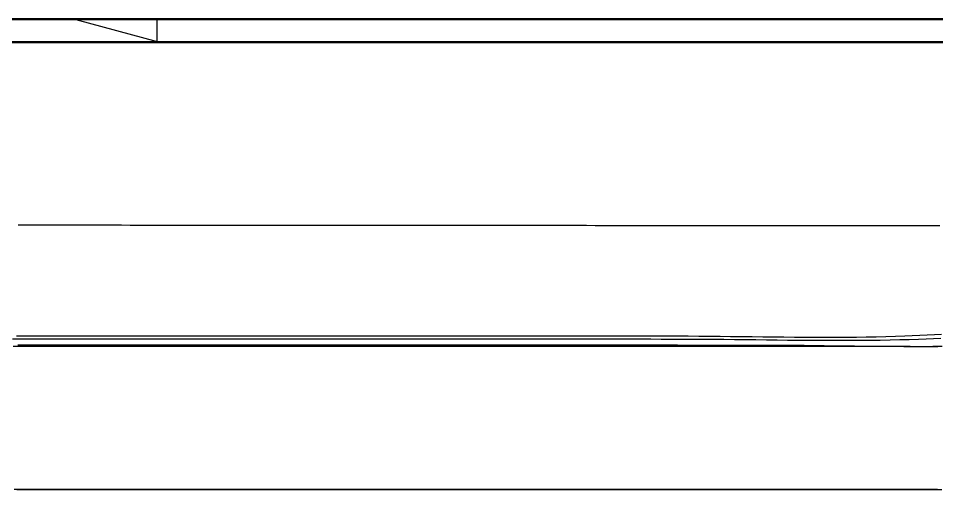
# Model space of a CAD drawing. Header units: millimetres. Extents: x -253 to 256, y -315 to 312.
# Drawn here: x -110.54 to -86.85, y 17.15 to 29.32 of the extents above; entities that cross this region are included whole.
import ezdxf

# ---------------------------------------------------------------- set-up
doc = ezdxf.new("R2010")
doc.units = ezdxf.units.MM
doc.layers.add('SKETCH', color=5, linetype='Continuous')
doc.layers.add('VISIBLE', color=7, linetype='Continuous')

msp = doc.modelspace()

# ---------------------------------------------------------------- linework, layer by layer
at = {"layer": 'SKETCH', "flags": 128}
for points in [[(-110.55, 23.982), (-110.328, 23.981), (-110.105, 23.981), (-109.883, 23.981), (-109.661, 23.981), (-109.438, 23.981), (-109.216, 23.981), (-108.993, 23.98), (-108.771, 23.98), (-108.549, 23.98), (-108.326, 23.98), (-108.104, 23.98), (-107.881, 23.98), (-107.659, 23.979), (-107.437, 23.979), (-107.214, 23.979), (-106.992, 23.979), (-106.77, 23.979), (-106.547, 23.979), (-106.325, 23.978), (-106.102, 23.978), (-105.88, 23.978), (-105.658, 23.978), (-105.435, 23.978), (-105.213, 23.978), (-104.991, 23.977), (-104.768, 23.977), (-104.546, 23.977), (-104.323, 23.977), (-104.101, 23.977), (-103.879, 23.977), (-103.656, 23.976), (-103.434, 23.976), (-103.212, 23.976), (-102.989, 23.976), (-102.767, 23.976), (-102.545, 23.976), (-102.323, 23.975), (-102.1, 23.975), (-101.878, 23.975), (-101.656, 23.975), (-101.433, 23.975), (-101.211, 23.975), (-100.989, 23.974), (-100.767, 23.974), (-100.544, 23.974), (-100.322, 23.974), (-100.1, 23.974), (-99.878, 23.974), (-99.655, 23.973), (-99.433, 23.973), (-99.211, 23.973), (-98.989, 23.973), (-98.766, 23.973), (-98.544, 23.973), (-98.322, 23.972), (-98.1, 23.972), (-97.878, 23.972), (-97.655, 23.972), (-97.433, 23.972), (-97.211, 23.972), (-96.989, 23.971), (-96.766, 23.971), (-96.544, 23.971), (-96.322, 23.971), (-96.1, 23.971), (-95.877, 23.971), (-95.655, 23.97), (-95.433, 23.97), (-95.211, 23.97), (-94.988, 23.97), (-94.766, 23.97), (-94.544, 23.969), (-94.322, 23.969), (-94.1, 23.969), (-93.877, 23.969), (-93.655, 23.969), (-93.433, 23.969), (-93.211, 23.968), (-92.989, 23.968), (-92.766, 23.968), (-92.544, 23.968), (-92.322, 23.968), (-92.1, 23.968), (-91.878, 23.967), (-91.655, 23.967), (-91.433, 23.967), (-91.211, 23.967), (-90.989, 23.967), (-90.767, 23.967), (-90.545, 23.966), (-90.322, 23.966), (-90.1, 23.966), (-89.878, 23.966), (-89.656, 23.966), (-89.434, 23.966), (-89.212, 23.965), (-88.99, 23.965), (-88.767, 23.965), (-88.545, 23.965), (-88.323, 23.965), (-88.101, 23.965), (-87.879, 23.964), (-87.657, 23.964), (-87.435, 23.964), (-87.213, 23.964), (-86.991, 23.964), (-86.767, 23.963)], [(-110.592, 21.119), (-110.326, 21.119), (-110.059, 21.119), (-109.793, 21.119), (-109.526, 21.119), (-109.259, 21.119), (-108.993, 21.119), (-108.726, 21.119), (-108.46, 21.119), (-108.193, 21.119), (-107.926, 21.119), (-107.66, 21.119), (-107.393, 21.119), (-107.127, 21.119), (-106.86, 21.119), (-106.593, 21.119), (-106.327, 21.119), (-106.06, 21.119), (-105.794, 21.119), (-105.527, 21.119), (-105.261, 21.119), (-104.994, 21.119), (-104.727, 21.119), (-104.461, 21.119), (-104.194, 21.119), (-103.928, 21.119), (-103.661, 21.118), (-103.394, 21.118), (-103.128, 21.118), (-102.861, 21.118), (-102.595, 21.118), (-102.328, 21.118), (-102.062, 21.118), (-101.795, 21.118), (-101.528, 21.118), (-101.262, 21.118), (-100.995, 21.118), (-100.729, 21.118), (-100.462, 21.118), (-100.196, 21.118), (-99.929, 21.118), (-99.663, 21.118), (-99.396, 21.118), (-99.129, 21.118), (-98.863, 21.118), (-98.596, 21.118), (-98.33, 21.118), (-98.063, 21.118), (-97.797, 21.118), (-97.53, 21.118), (-97.264, 21.118), (-96.997, 21.118), (-96.731, 21.118), (-96.464, 21.118), (-96.198, 21.118), (-95.931, 21.118), (-95.665, 21.118), (-95.398, 21.118), (-95.132, 21.118), (-94.865, 21.118), (-94.599, 21.118), (-94.332, 21.118), (-94.066, 21.118), (-93.798, 21.117), (-93.528, 21.116), (-93.257, 21.114), (-92.984, 21.112), (-92.711, 21.11), (-92.436, 21.107), (-92.161, 21.104), (-91.885, 21.101), (-91.61, 21.097), (-91.335, 21.094), (-91.06, 21.091), (-90.786, 21.089), (-90.514, 21.087), (-90.242, 21.085), (-89.973, 21.084), (-89.705, 21.084), (-89.44, 21.084), (-89.177, 21.085), (-88.917, 21.087), (-88.66, 21.091), (-88.406, 21.095), (-88.156, 21.101), (-87.91, 21.108), (-87.668, 21.117), (-87.473, 21.125), (-87.281, 21.132), (-87.092, 21.14), (-86.904, 21.148), (-86.719, 21.156)], [(-110.689, 21.037), (-110.424, 21.037), (-110.158, 21.037), (-109.892, 21.037), (-109.627, 21.037), (-109.361, 21.037), (-109.095, 21.037), (-108.829, 21.037), (-108.564, 21.037), (-108.298, 21.037), (-108.032, 21.037), (-107.767, 21.037), (-107.501, 21.037), (-107.235, 21.037), (-106.97, 21.037), (-106.704, 21.037), (-106.438, 21.037), (-106.173, 21.037), (-105.907, 21.037), (-105.641, 21.037), (-105.375, 21.037), (-105.11, 21.037), (-104.844, 21.037), (-104.578, 21.037), (-104.313, 21.037), (-104.047, 21.037), (-103.781, 21.037), (-103.516, 21.036), (-103.25, 21.036), (-102.984, 21.036), (-102.719, 21.036), (-102.453, 21.036), (-102.187, 21.036), (-101.922, 21.036), (-101.656, 21.036), (-101.39, 21.036), (-101.125, 21.036), (-100.859, 21.036), (-100.593, 21.036), (-100.328, 21.036), (-100.062, 21.036), (-99.796, 21.036), (-99.531, 21.036), (-99.265, 21.036), (-98.999, 21.036), (-98.734, 21.036), (-98.468, 21.036), (-98.202, 21.036), (-97.937, 21.036), (-97.671, 21.036), (-97.405, 21.036), (-97.14, 21.036), (-96.874, 21.036), (-96.608, 21.036), (-96.343, 21.036), (-96.077, 21.036), (-95.811, 21.036), (-95.546, 21.036), (-95.28, 21.036), (-95.014, 21.036), (-94.749, 21.036), (-94.483, 21.036), (-94.217, 21.036), (-93.952, 21.035), (-93.686, 21.035), (-93.419, 21.035), (-93.151, 21.034), (-92.88, 21.032), (-92.609, 21.03), (-92.336, 21.028), (-92.062, 21.025), (-91.788, 21.022), (-91.513, 21.019), (-91.239, 21.015), (-90.965, 21.012), (-90.691, 21.009), (-90.418, 21.007), (-90.146, 21.005), (-89.876, 21.003), (-89.607, 21.002), (-89.341, 21.002), (-89.076, 21.002), (-88.814, 21.003), (-88.555, 21.005), (-88.299, 21.009), (-88.047, 21.013), (-87.798, 21.019), (-87.552, 21.026), (-87.311, 21.035), (-87.117, 21.042), (-86.926, 21.05), (-86.737, 21.058)], [(-110.675, 20.854), (-110.437, 20.854), (-110.198, 20.854), (-109.959, 20.854), (-109.721, 20.854), (-109.482, 20.854), (-109.243, 20.854), (-109.004, 20.854), (-108.766, 20.854), (-108.527, 20.854), (-108.288, 20.854), (-108.05, 20.853), (-107.811, 20.853), (-107.572, 20.853), (-107.333, 20.853), (-107.095, 20.853), (-106.856, 20.853), (-106.617, 20.853), (-106.379, 20.853), (-106.14, 20.853), (-105.901, 20.853), (-105.663, 20.853), (-105.424, 20.853), (-105.185, 20.853), (-104.947, 20.852), (-104.708, 20.852), (-104.469, 20.852), (-104.231, 20.852), (-103.992, 20.852), (-103.753, 20.852), (-103.515, 20.852), (-103.276, 20.852), (-103.037, 20.852), (-102.799, 20.852), (-102.56, 20.852), (-102.321, 20.852), (-102.083, 20.851), (-101.844, 20.851), (-101.605, 20.851), (-101.367, 20.851), (-101.128, 20.851), (-100.889, 20.851), (-100.651, 20.851), (-100.412, 20.851), (-100.173, 20.851), (-99.935, 20.851), (-99.696, 20.851), (-99.457, 20.851), (-99.219, 20.851), (-98.98, 20.85), (-98.741, 20.85), (-98.503, 20.85), (-98.264, 20.85), (-98.026, 20.85), (-97.787, 20.85), (-97.548, 20.85), (-97.31, 20.85), (-97.071, 20.85), (-96.832, 20.85), (-96.594, 20.85), (-96.355, 20.85), (-96.117, 20.849), (-95.878, 20.849), (-95.639, 20.849), (-95.401, 20.849), (-95.162, 20.849), (-94.924, 20.849), (-94.685, 20.849), (-94.446, 20.849), (-94.208, 20.849), (-93.969, 20.849), (-93.731, 20.849), (-93.492, 20.849), (-93.254, 20.848), (-93.015, 20.848), (-92.777, 20.848), (-92.538, 20.848), (-92.299, 20.848), (-92.061, 20.848), (-91.822, 20.848), (-91.584, 20.848), (-91.345, 20.848), (-91.107, 20.848), (-90.868, 20.848), (-90.63, 20.848), (-90.391, 20.848), (-90.153, 20.847), (-89.914, 20.847), (-89.676, 20.847), (-89.437, 20.847), (-89.199, 20.847), (-88.96, 20.847), (-88.722, 20.847), (-88.483, 20.847), (-88.244, 20.847), (-88.006, 20.847), (-87.767, 20.847), (-87.529, 20.847), (-87.29, 20.846), (-87.052, 20.846), (-86.813, 20.846)], [(-110.554, 20.886), (-110.303, 20.886), (-110.053, 20.886), (-109.803, 20.886), (-109.552, 20.886), (-109.302, 20.886), (-109.051, 20.886), (-108.801, 20.886), (-108.551, 20.886), (-108.3, 20.885), (-108.05, 20.885), (-107.8, 20.885), (-107.549, 20.885), (-107.299, 20.885), (-107.049, 20.885), (-106.798, 20.885), (-106.548, 20.885), (-106.298, 20.885), (-106.047, 20.885), (-105.797, 20.885), (-105.547, 20.885), (-105.296, 20.884), (-105.046, 20.884), (-104.796, 20.884), (-104.545, 20.884), (-104.295, 20.884), (-104.045, 20.884), (-103.794, 20.884), (-103.544, 20.884), (-103.294, 20.884), (-103.044, 20.884), (-102.793, 20.884), (-102.543, 20.884), (-102.293, 20.883), (-102.042, 20.883), (-101.792, 20.883), (-101.542, 20.883), (-101.291, 20.883), (-101.041, 20.883), (-100.791, 20.883), (-100.541, 20.883), (-100.29, 20.883), (-100.04, 20.883), (-99.79, 20.883), (-99.539, 20.883), (-99.289, 20.882), (-99.039, 20.882), (-98.789, 20.882), (-98.538, 20.882), (-98.288, 20.882), (-98.038, 20.882), (-97.787, 20.882), (-97.537, 20.882), (-97.287, 20.882), (-97.037, 20.882), (-96.786, 20.882), (-96.536, 20.882), (-96.286, 20.881), (-96.036, 20.881), (-95.785, 20.881), (-95.535, 20.881), (-95.285, 20.881), (-95.035, 20.881), (-94.784, 20.881), (-94.534, 20.881), (-94.284, 20.881), (-94.034, 20.881), (-93.783, 20.881), (-93.533, 20.881), (-93.283, 20.88), (-93.033, 20.88), (-92.783, 20.88), (-92.532, 20.88), (-92.282, 20.88), (-92.032, 20.88), (-91.782, 20.88), (-91.531, 20.88), (-91.28, 20.879), (-91.027, 20.878), (-90.773, 20.877), (-90.517, 20.874), (-90.26, 20.872), (-90.002, 20.869), (-89.744, 20.866), (-89.486, 20.863), (-89.228, 20.86), (-88.969, 20.856), (-88.712, 20.854), (-88.455, 20.851), (-88.199, 20.849), (-87.945, 20.847), (-87.692, 20.846), (-87.441, 20.846), (-87.191, 20.846), (-86.945, 20.847), (-86.7, 20.849)], [(-110.651, 17.158), (-110.389, 17.158), (-110.127, 17.158), (-109.865, 17.158), (-109.603, 17.158), (-109.341, 17.158), (-109.079, 17.158), (-108.816, 17.158), (-108.554, 17.158), (-108.292, 17.158), (-108.03, 17.158), (-107.768, 17.158), (-107.506, 17.158), (-107.244, 17.158), (-106.982, 17.158), (-106.72, 17.158), (-106.458, 17.158), (-106.195, 17.158), (-105.933, 17.158), (-105.671, 17.158), (-105.409, 17.158), (-105.147, 17.158), (-104.885, 17.159), (-104.623, 17.159), (-104.361, 17.159), (-104.099, 17.159), (-103.837, 17.159), (-103.575, 17.159), (-103.312, 17.159), (-103.05, 17.159), (-102.788, 17.159), (-102.526, 17.159), (-102.264, 17.159), (-102.002, 17.159), (-101.74, 17.159), (-101.478, 17.159), (-101.216, 17.159), (-100.953, 17.159), (-100.691, 17.159), (-100.429, 17.159), (-100.167, 17.159), (-99.905, 17.159), (-99.643, 17.159), (-99.381, 17.159), (-99.119, 17.159), (-98.857, 17.159), (-98.594, 17.159), (-98.332, 17.16), (-98.07, 17.16), (-97.808, 17.16), (-97.546, 17.16), (-97.284, 17.16), (-97.022, 17.16), (-96.76, 17.16), (-96.497, 17.16), (-96.235, 17.16), (-95.973, 17.16), (-95.711, 17.16), (-95.449, 17.16), (-95.187, 17.16), (-94.924, 17.16), (-94.662, 17.16), (-94.4, 17.16), (-94.138, 17.16), (-93.876, 17.16), (-93.613, 17.16), (-93.351, 17.16), (-93.089, 17.16), (-92.827, 17.16), (-92.565, 17.16), (-92.302, 17.16), (-92.04, 17.16), (-91.778, 17.161), (-91.516, 17.161), (-91.254, 17.161), (-90.991, 17.161), (-90.729, 17.161), (-90.467, 17.161), (-90.205, 17.161), (-89.943, 17.161), (-89.68, 17.161), (-89.414, 17.161), (-89.141, 17.161), (-88.862, 17.161), (-88.577, 17.161), (-88.289, 17.161), (-87.998, 17.161), (-87.704, 17.161), (-87.409, 17.161), (-87.115, 17.161), (-86.821, 17.161)], [(-110.583, 17.145), (-110.331, 17.145), (-110.08, 17.145), (-109.829, 17.146), (-109.578, 17.146), (-109.327, 17.146), (-109.075, 17.146), (-108.824, 17.146), (-108.573, 17.146), (-108.322, 17.146), (-108.071, 17.146), (-107.819, 17.146), (-107.568, 17.146), (-107.317, 17.146), (-107.066, 17.146), (-106.815, 17.146), (-106.563, 17.146), (-106.312, 17.146), (-106.061, 17.146), (-105.81, 17.146), (-105.558, 17.146), (-105.307, 17.146), (-105.056, 17.146), (-104.805, 17.146), (-104.553, 17.146), (-104.302, 17.146), (-104.051, 17.146), (-103.8, 17.146), (-103.548, 17.147), (-103.297, 17.147), (-103.046, 17.147), (-102.795, 17.147), (-102.543, 17.147), (-102.292, 17.147), (-102.041, 17.147), (-101.789, 17.147), (-101.538, 17.147), (-101.287, 17.147), (-101.035, 17.147), (-100.784, 17.147), (-100.533, 17.147), (-100.282, 17.147), (-100.03, 17.147), (-99.779, 17.147), (-99.528, 17.147), (-99.276, 17.147), (-99.025, 17.147), (-98.774, 17.147), (-98.523, 17.147), (-98.271, 17.147), (-98.02, 17.147), (-97.769, 17.147), (-97.517, 17.147), (-97.266, 17.148), (-97.015, 17.148), (-96.764, 17.148), (-96.512, 17.148), (-96.261, 17.148), (-96.01, 17.148), (-95.759, 17.148), (-95.507, 17.148), (-95.256, 17.148), (-95.005, 17.148), (-94.753, 17.148), (-94.502, 17.148), (-94.251, 17.148), (-94, 17.148), (-93.748, 17.148), (-93.497, 17.148), (-93.246, 17.148), (-92.994, 17.148), (-92.743, 17.148), (-92.492, 17.148), (-92.241, 17.148), (-91.989, 17.148), (-91.738, 17.148), (-91.487, 17.148), (-91.235, 17.149), (-90.984, 17.149), (-90.733, 17.149), (-90.482, 17.149), (-90.23, 17.149), (-89.979, 17.149), (-89.728, 17.149), (-89.476, 17.149), (-89.225, 17.149), (-88.974, 17.149), (-88.722, 17.149), (-88.471, 17.149), (-88.22, 17.149), (-87.969, 17.149), (-87.717, 17.149), (-87.466, 17.149), (-87.215, 17.149), (-86.963, 17.149), (-86.712, 17.149)]]:
    msp.add_lwpolyline(points, dxfattribs=at)
at = {"layer": 'VISIBLE'}
for p, q in [((-232.499, 29.315), (232.499, 29.315)), ((-212.202, 29.304), (212.202, 29.304)), ((-212.148, 29.297), (212.148, 29.297)), ((-212.068, 29.286), (212.068, 29.286)), ((-109.063, 29.286), (-106.957, 28.72)), ((-106.957, 28.72), (-106.957, 29.286)), ((-212.068, 28.72), (212.068, 28.72)), ((-207.895, 28.709), (207.895, 28.709)), ((-207.844, 28.702), (207.844, 28.702)), ((-207.767, 28.692), (207.767, 28.692))]:
    msp.add_line(p, q, dxfattribs=at)

doc.saveas('drawing.dxf')
